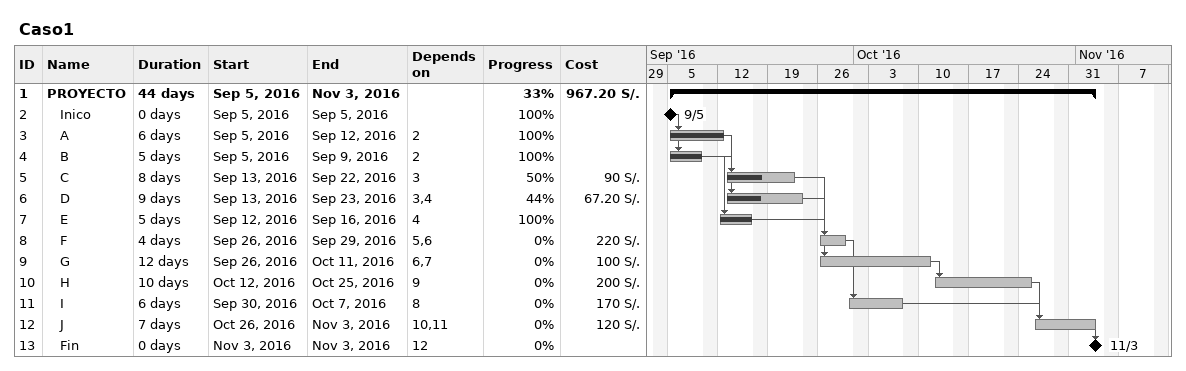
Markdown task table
Caso1

| ID | Level | Task | Duration | Start | Finish | Predecessors | % complete | Cost (S/.) |
|---|---|---|---|---|---|---|---|---|
| 1 | 1 | **PROYECTO** | 44d | 2016-09-05 | 2016-11-03 |  | 33 | 967.20 |
| 2 | 2 | Inico | 0d | 2016-09-05 | 2016-09-05 |  | 100 |  |
| 3 | 2 | A | 6d | 2016-09-05 | 2016-09-12 | 2 | 100 |  |
| 4 | 2 | B | 5d | 2016-09-05 | 2016-09-09 | 2 | 100 |  |
| 5 | 2 | C | 8d | 2016-09-13 | 2016-09-22 | 3 | 50 | 90 |
| 6 | 2 | D | 9d | 2016-09-13 | 2016-09-23 | 3, 4 | 44 | 67.20 |
| 7 | 2 | E | 5d | 2016-09-12 | 2016-09-16 | 4 | 100 |  |
| 8 | 2 | F | 4d | 2016-09-26 | 2016-09-29 | 5, 6 | 0 | 220 |
| 9 | 2 | G | 12d | 2016-09-26 | 2016-10-11 | 6, 7 | 0 | 100 |
| 10 | 2 | H | 10d | 2016-10-12 | 2016-10-25 | 9 | 0 | 200 |
| 11 | 2 | I | 6d | 2016-09-30 | 2016-10-07 | 8 | 0 | 170 |
| 12 | 2 | J | 7d | 2016-10-26 | 2016-11-03 | 10, 11 | 0 | 120 |
| 13 | 2 | Fin | 0d | 2016-11-03 | 2016-11-03 | 12 | 0 |  |
